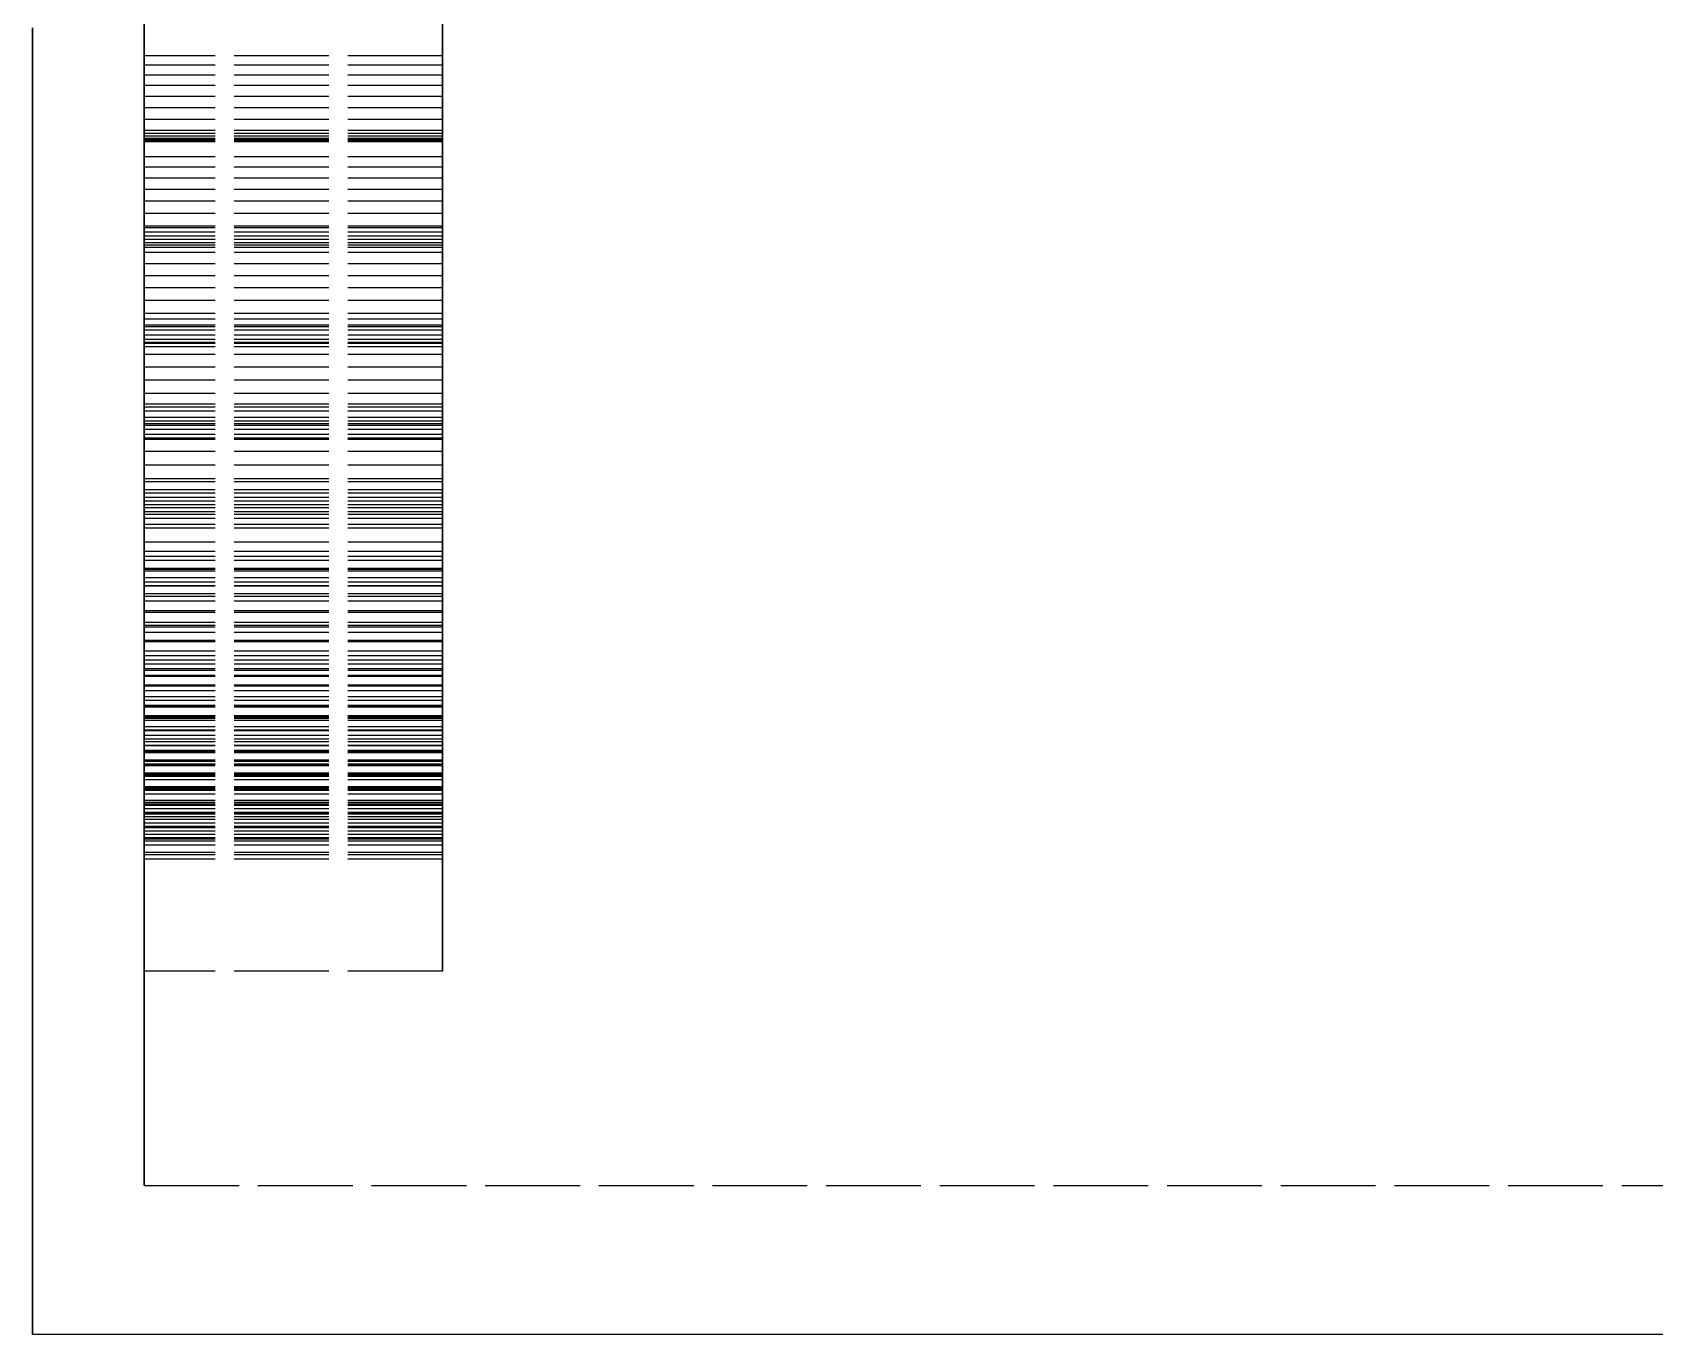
# Model space of a CAD drawing. Header units: millimetres. Extents: x -25 to 127, y -20 to 120.
# Drawn here: x 54.62 to 76.38, y -0.25 to 17.21 of the extents above; entities that cross this region are included whole.
import ezdxf

# ---------------------------------------------------------------- set-up
doc = ezdxf.new("R2010")
doc.units = ezdxf.units.MM
doc.linetypes.add('DASHED', pattern=[1.524, 1.27, -0.254])
doc.layers.add('HIDDEN', color=8, linetype='DASHED')
doc.layers.add('VISIBLE', color=7, linetype='CONTINUOUS')

msp = doc.modelspace()

# ---------------------------------------------------------------- linework, layer by layer
at = {"layer": 'HIDDEN'}
for points in [[(56.125, 17.81349), (56.125, 17.11508), (56.125, 16.41667), (56.125, 15.71825), (56.125, 15.01984), (56.125, 14.32143), (56.125, 13.62302), (56.125, 12.9246), (56.125, 12.22619), (56.125, 11.52778), (56.125, 10.82937), (56.125, 10.13095), (56.125, 9.43254), (56.125, 8.73413), (56.125, 8.03571), (56.125, 7.3373), (56.125, 6.63889), (56.125, 5.94048), (56.125, 5.24206), (56.125, 4.54365), (56.125, 3.84524), (56.125, 3.14683), (56.125, 2.44841), (56.125, 1.75)], [(56.125, 1.75), (56.125, 2.09921), (56.125, 2.44841), (56.125, 2.79762), (56.125, 3.14683), (56.125, 3.49603), (56.125, 3.84524), (56.125, 4.19444), (56.125, 4.54365), (56.125, 4.89286), (56.125, 5.24206), (56.125, 5.59127), (56.125, 5.94048), (56.125, 6.28968), (56.125, 6.63889), (56.125, 6.9881), (56.125, 7.3373), (56.125, 7.68651), (56.125, 8.03571), (56.125, 8.38492), (56.125, 8.73413), (56.125, 9.08333), (56.125, 9.43254), (56.125, 9.78175), (56.125, 10.13095), (56.125, 10.48016), (56.125, 10.82937), (56.125, 11.17857), (56.125, 11.52778), (56.125, 11.87698), (56.125, 12.22619), (56.125, 12.5754), (56.125, 12.9246), (56.125, 13.27381), (56.125, 13.62302), (56.125, 13.97222), (56.125, 14.32143), (56.125, 14.67063), (56.125, 15.01984), (56.125, 15.36905), (56.125, 15.71825), (56.125, 16.06746), (56.125, 16.41667), (56.125, 16.76587), (56.125, 17.11508), (56.125, 17.46429)], [(54.625, 17.27381), (54.625, 16.5119), (54.625, 15.75), (54.625, 14.9881), (54.625, 14.22619), (54.625, 13.46429), (54.625, 12.70238), (54.625, 11.94048), (54.625, 11.17857), (54.625, 10.41667), (54.625, 9.65476), (54.625, 8.89286), (54.625, 8.13095), (54.625, 7.36905), (54.625, 6.60714), (54.625, 5.84524), (54.625, 5.08333), (54.625, 4.32143), (54.625, 3.55952), (54.625, 2.79762), (54.625, 2.03571), (54.625, 1.27381), (54.625, 0.5119), (54.625, -0.25)], [(56.125, 17.375), (56.125, 16.76786), (56.125, 16.16071), (56.125, 15.55357), (56.125, 14.94643), (56.125, 14.33929), (56.125, 13.73214), (56.125, 13.125), (56.125, 12.51786), (56.125, 11.91071), (56.125, 11.30357), (56.125, 10.69643), (56.125, 10.08929), (56.125, 9.48214), (56.125, 8.875), (56.125, 8.26786), (56.125, 7.66071), (56.125, 7.05357), (56.125, 6.44643), (56.125, 5.83929), (56.125, 5.23214), (56.125, 4.625)], [(56.125, 4.625), (56.125, 4.92857), (56.125, 5.23214), (56.125, 5.53571), (56.125, 5.83929), (56.125, 6.14286), (56.125, 6.44643), (56.125, 6.75), (56.125, 7.05357), (56.125, 7.35714), (56.125, 7.66071), (56.125, 7.96429), (56.125, 8.26786), (56.125, 8.57143), (56.125, 8.875), (56.125, 9.17857), (56.125, 9.48214), (56.125, 9.78571), (56.125, 10.08929), (56.125, 10.39286), (56.125, 10.69643), (56.125, 11), (56.125, 11.30357), (56.125, 11.60714), (56.125, 11.91071), (56.125, 12.21429), (56.125, 12.51786), (56.125, 12.82143), (56.125, 13.125), (56.125, 13.42857), (56.125, 13.73214), (56.125, 14.03571), (56.125, 14.33929), (56.125, 14.64286), (56.125, 14.94643), (56.125, 15.25), (56.125, 15.55357), (56.125, 15.85714), (56.125, 16.16071), (56.125, 16.46429), (56.125, 16.76786), (56.125, 17.07143), (56.125, 17.375)], [(56.125, 17.27092), (56.125, 16.90069)], [(56.125, 16.90069), (56.125, 17.27092)], [(60.125, 17.375), (60.125, 16.76786), (60.125, 16.16071), (60.125, 15.55357), (60.125, 14.94643), (60.125, 14.33929), (60.125, 13.73214), (60.125, 13.125), (60.125, 12.51786), (60.125, 11.91071), (60.125, 11.30357), (60.125, 10.69643), (60.125, 10.08929), (60.125, 9.48214), (60.125, 8.875), (60.125, 8.26786), (60.125, 7.66071), (60.125, 7.05357), (60.125, 6.44643), (60.125, 5.83929), (60.125, 5.23214), (60.125, 4.625)], [(60.125, 4.625), (60.125, 4.92857), (60.125, 5.23214), (60.125, 5.53571), (60.125, 5.83929), (60.125, 6.14286), (60.125, 6.44643), (60.125, 6.75), (60.125, 7.05357), (60.125, 7.35714), (60.125, 7.66071), (60.125, 7.96429), (60.125, 8.26786), (60.125, 8.57143), (60.125, 8.875), (60.125, 9.17857), (60.125, 9.48214), (60.125, 9.78571), (60.125, 10.08929), (60.125, 10.39286), (60.125, 10.69643), (60.125, 11), (60.125, 11.30357), (60.125, 11.60714), (60.125, 11.91071), (60.125, 12.21429), (60.125, 12.51786), (60.125, 12.82143), (60.125, 13.125), (60.125, 13.42857), (60.125, 13.73214), (60.125, 14.03571), (60.125, 14.33929), (60.125, 14.64286), (60.125, 14.94643), (60.125, 15.25), (60.125, 15.55357), (60.125, 15.85714), (60.125, 16.16071), (60.125, 16.46429), (60.125, 16.76786), (60.125, 17.07143), (60.125, 17.375)], [(60.125, 17.27092), (60.125, 16.90069)], [(60.125, 16.90069), (60.125, 17.27092)], [(56.125, 16.90069), (56.125, 16.77473)], [(56.125, 16.77473), (56.125, 16.90069)], [(60.125, 16.90069), (56.125, 16.90069)], [(60.125, 16.90069), (56.125, 16.90069)], [(56.125, 16.77473), (56.125, 16.64133)], [(56.125, 16.64133), (56.125, 16.77473)], [(60.125, 16.77473), (56.125, 16.77473)], [(60.125, 16.77473), (56.125, 16.77473)], [(60.125, 16.90069), (60.125, 16.77473)], [(60.125, 16.77473), (60.125, 16.90069)], [(60.125, 16.77473), (60.125, 16.64133)], [(60.125, 16.64133), (60.125, 16.77473)], [(56.125, 16.64133), (56.125, 16.50117)], [(56.125, 16.50117), (56.125, 16.64133)], [(60.125, 16.64133), (56.125, 16.64133)], [(60.125, 16.64133), (56.125, 16.64133)], [(60.125, 16.64133), (60.125, 16.50117)], [(60.125, 16.50117), (60.125, 16.64133)], [(56.125, 16.50117), (56.125, 16.35476)], [(56.125, 16.35476), (56.125, 16.50117)], [(60.125, 16.50117), (56.125, 16.50117)], [(60.125, 16.50117), (56.125, 16.50117)], [(56.125, 16.35476), (56.125, 16.20247)], [(56.125, 16.20247), (56.125, 16.35476)], [(60.125, 16.35476), (56.125, 16.35476)], [(60.125, 16.35476), (56.125, 16.35476)], [(60.125, 16.50117), (60.125, 16.35476)], [(60.125, 16.35476), (60.125, 16.50117)], [(60.125, 16.35476), (60.125, 16.20247)], [(60.125, 16.20247), (60.125, 16.35476)], [(56.125, 16.20247), (56.125, 16.0446)], [(56.125, 16.0446), (56.125, 16.20247)], [(60.125, 16.20247), (56.125, 16.20247)], [(60.125, 16.20247), (56.125, 16.20247)], [(60.125, 16.20247), (60.125, 16.0446)], [(60.125, 16.0446), (60.125, 16.20247)], [(56.125, 16.0446), (56.125, 15.74384)], [(56.125, 15.74384), (56.125, 16.0446)], [(60.125, 16.0446), (56.125, 16.0446)], [(60.125, 16.0446), (56.125, 16.0446)], [(56.125, 15.85579), (56.125, 15.89841)], [(56.125, 15.89841), (56.125, 15.54485)], [(56.125, 15.54485), (56.125, 15.89841)], [(56.125, 15.89841), (56.125, 15.85579)], [(60.125, 15.89841), (56.125, 15.89841)], [(60.125, 15.89841), (56.125, 15.89841)], [(60.125, 16.0446), (60.125, 15.74384)], [(60.125, 15.74384), (60.125, 16.0446)], [(60.125, 15.85579), (60.125, 15.89841)], [(60.125, 15.89841), (60.125, 15.54485)], [(60.125, 15.54485), (60.125, 15.89841)], [(60.125, 15.89841), (60.125, 15.85579)], [(56.125, 15.82056), (56.125, 15.85579)], [(56.125, 15.85579), (56.125, 15.82056)], [(60.125, 15.85579), (56.125, 15.85579)], [(60.125, 15.85579), (56.125, 15.85579)], [(56.125, 15.7921), (56.125, 15.82056)], [(56.125, 15.82056), (56.125, 15.7921)], [(60.125, 15.82056), (56.125, 15.82056)], [(60.125, 15.82056), (56.125, 15.82056)], [(56.125, 15.77002), (56.125, 15.7921)], [(56.125, 15.7921), (56.125, 15.77002)], [(60.125, 15.7921), (56.125, 15.7921)], [(60.125, 15.7921), (56.125, 15.7921)], [(56.125, 15.75401), (56.125, 15.77002)], [(56.125, 15.77002), (56.125, 15.75401)], [(60.125, 15.77002), (56.125, 15.77002)], [(60.125, 15.77002), (56.125, 15.77002)], [(56.125, 15.74384), (56.125, 15.75401)], [(56.125, 15.75401), (56.125, 15.74384)], [(60.125, 15.75401), (56.125, 15.75401)], [(60.125, 15.75401), (56.125, 15.75401)], [(60.125, 15.74384), (56.125, 15.74384)], [(60.125, 15.74384), (56.125, 15.74384)], [(60.125, 15.82056), (60.125, 15.85579)], [(60.125, 15.85579), (60.125, 15.82056)], [(60.125, 15.7921), (60.125, 15.82056)], [(60.125, 15.82056), (60.125, 15.7921)], [(60.125, 15.77002), (60.125, 15.7921)], [(60.125, 15.7921), (60.125, 15.77002)], [(60.125, 15.75401), (60.125, 15.77002)], [(60.125, 15.77002), (60.125, 15.75401)], [(60.125, 15.74384), (60.125, 15.75401)], [(60.125, 15.75401), (60.125, 15.74384)], [(56.125, 15.54485), (56.125, 15.40572)], [(56.125, 15.40572), (56.125, 15.54485)], [(60.125, 15.54485), (56.125, 15.54485)], [(60.125, 15.54485), (56.125, 15.54485)], [(60.125, 15.54485), (60.125, 15.40572)], [(60.125, 15.40572), (60.125, 15.54485)], [(56.125, 15.40572), (56.125, 15.25951)], [(56.125, 15.25951), (56.125, 15.40572)], [(60.125, 15.40572), (56.125, 15.40572)], [(60.125, 15.40572), (56.125, 15.40572)], [(56.125, 15.25951), (56.125, 15.1069)], [(56.125, 15.1069), (56.125, 15.25951)], [(60.125, 15.25951), (56.125, 15.25951)], [(60.125, 15.25951), (56.125, 15.25951)], [(60.125, 15.40572), (60.125, 15.25951)], [(60.125, 15.25951), (60.125, 15.40572)], [(60.125, 15.25951), (60.125, 15.1069)], [(60.125, 15.1069), (60.125, 15.25951)], [(56.125, 15.1069), (56.125, 14.94836)], [(56.125, 14.94836), (56.125, 15.1069)], [(60.125, 15.1069), (56.125, 15.1069)], [(60.125, 15.1069), (56.125, 15.1069)], [(60.125, 15.1069), (60.125, 14.94836)], [(60.125, 14.94836), (60.125, 15.1069)], [(56.125, 14.94836), (56.125, 14.78426)], [(56.125, 14.78426), (56.125, 14.94836)], [(60.125, 14.94836), (56.125, 14.94836)], [(60.125, 14.94836), (56.125, 14.94836)], [(60.125, 14.94836), (60.125, 14.78426)], [(60.125, 14.78426), (60.125, 14.94836)], [(56.125, 14.78426), (56.125, 14.61489)], [(56.125, 14.61489), (56.125, 14.78426)], [(60.125, 14.78426), (56.125, 14.78426)], [(60.125, 14.78426), (56.125, 14.78426)], [(56.125, 14.61489), (56.125, 14.32922)], [(56.125, 14.32922), (56.125, 14.61489)], [(60.125, 14.61489), (56.125, 14.61489)], [(60.125, 14.61489), (56.125, 14.61489)], [(56.125, 14.53292), (56.125, 14.59289)], [(56.125, 14.59289), (56.125, 14.25901)], [(56.125, 14.25901), (56.125, 14.59289)], [(56.125, 14.59289), (56.125, 14.53292)], [(60.125, 14.59289), (56.125, 14.59289)], [(60.125, 14.59289), (56.125, 14.59289)], [(60.125, 14.78426), (60.125, 14.61489)], [(60.125, 14.61489), (60.125, 14.78426)], [(60.125, 14.61489), (60.125, 14.32922)], [(60.125, 14.32922), (60.125, 14.61489)], [(60.125, 14.53292), (60.125, 14.59289)], [(60.125, 14.59289), (60.125, 14.25901)], [(60.125, 14.25901), (60.125, 14.59289)], [(60.125, 14.59289), (60.125, 14.53292)], [(56.125, 14.47996), (56.125, 14.53292)], [(56.125, 14.53292), (56.125, 14.47996)], [(60.125, 14.53292), (56.125, 14.53292)], [(60.125, 14.53292), (56.125, 14.53292)], [(56.125, 14.43344), (56.125, 14.47996)], [(56.125, 14.47996), (56.125, 14.43344)], [(60.125, 14.47996), (56.125, 14.47996)], [(60.125, 14.47996), (56.125, 14.47996)], [(56.125, 14.39298), (56.125, 14.43344)], [(56.125, 14.43344), (56.125, 14.39298)], [(60.125, 14.43344), (56.125, 14.43344)], [(60.125, 14.43344), (56.125, 14.43344)], [(56.125, 14.35831), (56.125, 14.39298)], [(56.125, 14.39298), (56.125, 14.35831)], [(60.125, 14.39298), (56.125, 14.39298)], [(60.125, 14.39298), (56.125, 14.39298)], [(56.125, 14.32922), (56.125, 14.35831)], [(56.125, 14.35831), (56.125, 14.32922)], [(60.125, 14.35831), (56.125, 14.35831)], [(60.125, 14.35831), (56.125, 14.35831)], [(60.125, 14.47996), (60.125, 14.53292)], [(60.125, 14.53292), (60.125, 14.47996)], [(60.125, 14.43344), (60.125, 14.47996)], [(60.125, 14.47996), (60.125, 14.43344)], [(60.125, 14.39298), (60.125, 14.43344)], [(60.125, 14.43344), (60.125, 14.39298)], [(60.125, 14.35831), (60.125, 14.39298)], [(60.125, 14.39298), (60.125, 14.35831)], [(60.125, 14.32922), (60.125, 14.35831)], [(60.125, 14.35831), (60.125, 14.32922)], [(60.125, 14.32922), (56.125, 14.32922)], [(60.125, 14.32922), (56.125, 14.32922)], [(56.125, 14.25901), (56.125, 14.1079)], [(56.125, 14.1079), (56.125, 14.25901)], [(60.125, 14.25901), (56.125, 14.25901)], [(60.125, 14.25901), (56.125, 14.25901)], [(60.125, 14.25901), (60.125, 14.1079)], [(60.125, 14.1079), (60.125, 14.25901)], [(56.125, 14.1079), (56.125, 13.95014)], [(56.125, 13.95014), (56.125, 14.1079)], [(60.125, 14.1079), (56.125, 14.1079)], [(60.125, 14.1079), (56.125, 14.1079)], [(56.125, 13.95014), (56.125, 13.78638)], [(56.125, 13.78638), (56.125, 13.95014)], [(60.125, 13.95014), (56.125, 13.95014)], [(60.125, 13.95014), (56.125, 13.95014)], [(60.125, 14.1079), (60.125, 13.95014)], [(60.125, 13.95014), (60.125, 14.1079)], [(60.125, 13.95014), (60.125, 13.78638)], [(60.125, 13.78638), (60.125, 13.95014)], [(56.125, 13.78638), (56.125, 13.61706)], [(56.125, 13.61706), (56.125, 13.78638)], [(60.125, 13.78638), (56.125, 13.78638)], [(60.125, 13.78638), (56.125, 13.78638)], [(60.125, 13.78638), (60.125, 13.61706)], [(60.125, 13.61706), (60.125, 13.78638)], [(56.125, 13.61706), (56.125, 13.44254)], [(56.125, 13.44254), (56.125, 13.61706)], [(60.125, 13.61706), (56.125, 13.61706)], [(60.125, 13.61706), (56.125, 13.61706)], [(60.125, 13.61706), (60.125, 13.44254)], [(60.125, 13.44254), (60.125, 13.61706)], [(56.125, 13.44254), (56.125, 13.26311)], [(56.125, 13.26311), (56.125, 13.44254)], [(60.125, 13.44254), (56.125, 13.44254)], [(60.125, 13.44254), (56.125, 13.44254)], [(56.125, 13.28869), (56.125, 13.3655)], [(56.125, 13.3655), (56.125, 13.05414)], [(56.125, 13.05414), (56.125, 13.3655)], [(56.125, 13.3655), (56.125, 13.28869)], [(60.125, 13.3655), (56.125, 13.3655)], [(60.125, 13.3655), (56.125, 13.3655)], [(56.125, 13.21845), (56.125, 13.28869)], [(56.125, 13.28869), (56.125, 13.21845)], [(60.125, 13.28869), (56.125, 13.28869)], [(60.125, 13.28869), (56.125, 13.28869)], [(60.125, 13.44254), (60.125, 13.26311)], [(60.125, 13.26311), (60.125, 13.44254)], [(60.125, 13.28869), (60.125, 13.3655)], [(60.125, 13.3655), (60.125, 13.05414)], [(60.125, 13.05414), (60.125, 13.3655)], [(60.125, 13.3655), (60.125, 13.28869)], [(60.125, 13.21845), (60.125, 13.28869)], [(60.125, 13.28869), (60.125, 13.21845)], [(56.125, 13.26311), (56.125, 12.99499)], [(56.125, 12.99499), (56.125, 13.26311)], [(60.125, 13.26311), (56.125, 13.26311)], [(60.125, 13.26311), (56.125, 13.26311)], [(56.125, 13.15426), (56.125, 13.21845)], [(56.125, 13.21845), (56.125, 13.15426)], [(60.125, 13.21845), (56.125, 13.21845)], [(60.125, 13.21845), (56.125, 13.21845)], [(56.125, 13.09577), (56.125, 13.15426)], [(56.125, 13.15426), (56.125, 13.09577)], [(60.125, 13.15426), (56.125, 13.15426)], [(60.125, 13.15426), (56.125, 13.15426)], [(56.125, 13.04275), (56.125, 13.09577)], [(56.125, 13.09577), (56.125, 13.04275)], [(60.125, 13.09577), (56.125, 13.09577)], [(60.125, 13.09577), (56.125, 13.09577)], [(56.125, 13.05414), (56.125, 12.89234)], [(56.125, 12.89234), (56.125, 13.05414)], [(60.125, 13.05414), (56.125, 13.05414)], [(60.125, 13.05414), (56.125, 13.05414)], [(60.125, 13.26311), (60.125, 12.99499)], [(60.125, 12.99499), (60.125, 13.26311)], [(60.125, 13.15426), (60.125, 13.21845)], [(60.125, 13.21845), (60.125, 13.15426)], [(60.125, 13.09577), (60.125, 13.15426)], [(60.125, 13.15426), (60.125, 13.09577)], [(60.125, 13.04275), (60.125, 13.09577)], [(60.125, 13.09577), (60.125, 13.04275)], [(60.125, 13.05414), (60.125, 12.89234)], [(60.125, 12.89234), (60.125, 13.05414)], [(56.125, 12.99499), (56.125, 13.04275)], [(56.125, 13.04275), (56.125, 12.99499)], [(60.125, 13.04275), (56.125, 13.04275)], [(60.125, 13.04275), (56.125, 13.04275)], [(60.125, 12.99499), (56.125, 12.99499)], [(60.125, 12.99499), (56.125, 12.99499)], [(56.125, 12.89234), (56.125, 12.72438)], [(56.125, 12.72438), (56.125, 12.89234)], [(60.125, 12.89234), (56.125, 12.89234)], [(60.125, 12.89234), (56.125, 12.89234)], [(60.125, 12.99499), (60.125, 13.04275)], [(60.125, 13.04275), (60.125, 12.99499)], [(60.125, 12.89234), (60.125, 12.72438)], [(60.125, 12.72438), (60.125, 12.89234)], [(56.125, 12.72438), (56.125, 12.55085)], [(56.125, 12.55085), (56.125, 12.72438)], [(60.125, 12.72438), (56.125, 12.72438)], [(60.125, 12.72438), (56.125, 12.72438)], [(60.125, 12.72438), (60.125, 12.55085)], [(60.125, 12.55085), (60.125, 12.72438)], [(56.125, 12.55085), (56.125, 12.3722)], [(56.125, 12.3722), (56.125, 12.55085)], [(60.125, 12.55085), (56.125, 12.55085)], [(60.125, 12.55085), (56.125, 12.55085)], [(60.125, 12.55085), (60.125, 12.3722)], [(60.125, 12.3722), (60.125, 12.55085)], [(56.125, 12.3722), (56.125, 12.18876)], [(56.125, 12.18876), (56.125, 12.3722)], [(60.125, 12.3722), (56.125, 12.3722)], [(60.125, 12.3722), (56.125, 12.3722)], [(56.125, 12.13371), (56.125, 12.2267)], [(56.125, 12.2267), (56.125, 11.94053)], [(56.125, 11.94053), (56.125, 12.2267)], [(56.125, 12.2267), (56.125, 12.13371)], [(60.125, 12.2267), (56.125, 12.2267)], [(60.125, 12.2267), (56.125, 12.2267)], [(56.125, 12.18876), (56.125, 12.0008)], [(56.125, 12.0008), (56.125, 12.18876)], [(60.125, 12.18876), (56.125, 12.18876)], [(60.125, 12.18876), (56.125, 12.18876)], [(60.125, 12.3722), (60.125, 12.18876)], [(60.125, 12.18876), (60.125, 12.3722)], [(60.125, 12.13371), (60.125, 12.2267)], [(60.125, 12.2267), (60.125, 11.94053)], [(60.125, 11.94053), (60.125, 12.2267)], [(60.125, 12.2267), (60.125, 12.13371)], [(60.125, 12.18876), (60.125, 12.0008)], [(60.125, 12.0008), (60.125, 12.18876)], [(56.125, 12.04679), (56.125, 12.13371)], [(56.125, 12.13371), (56.125, 12.04679)], [(60.125, 12.13371), (56.125, 12.13371)], [(60.125, 12.13371), (56.125, 12.13371)], [(56.125, 11.96548), (56.125, 12.04679)], [(56.125, 12.04679), (56.125, 11.96548)], [(60.125, 12.04679), (56.125, 12.04679)], [(60.125, 12.04679), (56.125, 12.04679)], [(56.125, 12.0008), (56.125, 11.75251)], [(56.125, 11.75251), (56.125, 12.0008)], [(60.125, 12.0008), (56.125, 12.0008)], [(60.125, 12.0008), (56.125, 12.0008)], [(56.125, 11.88946), (56.125, 11.96548)], [(56.125, 11.96548), (56.125, 11.88946)], [(60.125, 11.96548), (56.125, 11.96548)], [(60.125, 11.96548), (56.125, 11.96548)], [(60.125, 12.04679), (60.125, 12.13371)], [(60.125, 12.13371), (60.125, 12.04679)], [(60.125, 11.96548), (60.125, 12.04679)], [(60.125, 12.04679), (60.125, 11.96548)], [(60.125, 12.0008), (60.125, 11.75251)], [(60.125, 11.75251), (60.125, 12.0008)], [(60.125, 11.88946), (60.125, 11.96548)], [(60.125, 11.96548), (60.125, 11.88946)], [(56.125, 11.94053), (56.125, 11.76942)], [(56.125, 11.76942), (56.125, 11.94053)], [(60.125, 11.94053), (56.125, 11.94053)], [(60.125, 11.94053), (56.125, 11.94053)], [(56.125, 11.81853), (56.125, 11.88946)], [(56.125, 11.88946), (56.125, 11.81853)], [(60.125, 11.88946), (56.125, 11.88946)], [(60.125, 11.88946), (56.125, 11.88946)], [(56.125, 11.75251), (56.125, 11.81853)], [(56.125, 11.81853), (56.125, 11.75251)], [(60.125, 11.81853), (56.125, 11.81853)], [(60.125, 11.81853), (56.125, 11.81853)], [(56.125, 11.76942), (56.125, 11.59268)], [(56.125, 11.59268), (56.125, 11.76942)], [(60.125, 11.76942), (56.125, 11.76942)], [(60.125, 11.76942), (56.125, 11.76942)], [(60.125, 11.75251), (56.125, 11.75251)], [(60.125, 11.75251), (56.125, 11.75251)], [(60.125, 11.94053), (60.125, 11.76942)], [(60.125, 11.76942), (60.125, 11.94053)], [(60.125, 11.81853), (60.125, 11.88946)], [(60.125, 11.88946), (60.125, 11.81853)], [(60.125, 11.75251), (60.125, 11.81853)], [(60.125, 11.81853), (60.125, 11.75251)], [(60.125, 11.76942), (60.125, 11.59268)], [(60.125, 11.59268), (60.125, 11.76942)], [(56.125, 11.59268), (56.125, 11.41088)], [(56.125, 11.41088), (56.125, 11.59268)], [(60.125, 11.59268), (56.125, 11.59268)], [(60.125, 11.59268), (56.125, 11.59268)], [(60.125, 11.59268), (60.125, 11.41088)], [(60.125, 11.41088), (60.125, 11.59268)], [(56.125, 11.41088), (56.125, 11.22442)], [(56.125, 11.22442), (56.125, 11.41088)], [(60.125, 11.41088), (56.125, 11.41088)], [(60.125, 11.41088), (56.125, 11.41088)], [(60.125, 11.41088), (60.125, 11.22442)], [(60.125, 11.22442), (60.125, 11.41088)], [(56.125, 11.22442), (56.125, 11.03362)], [(56.125, 11.03362), (56.125, 11.22442)], [(60.125, 11.22442), (56.125, 11.22442)], [(60.125, 11.22442), (56.125, 11.22442)], [(56.125, 11.07783), (56.125, 11.18622)], [(56.125, 11.18622), (56.125, 10.92767)], [(56.125, 10.92767), (56.125, 11.18622)], [(56.125, 11.18622), (56.125, 11.07783)], [(60.125, 11.18622), (56.125, 11.18622)], [(60.125, 11.18622), (56.125, 11.18622)], [(60.125, 11.22442), (60.125, 11.03362)], [(60.125, 11.03362), (60.125, 11.22442)], [(60.125, 11.07783), (60.125, 11.18622)], [(60.125, 11.18622), (60.125, 10.92767)], [(60.125, 10.92767), (60.125, 11.18622)], [(60.125, 11.18622), (60.125, 11.07783)], [(56.125, 10.97497), (56.125, 11.07783)], [(56.125, 11.07783), (56.125, 10.97497)], [(60.125, 11.07783), (56.125, 11.07783)], [(60.125, 11.07783), (56.125, 11.07783)], [(56.125, 11.03362), (56.125, 10.83874)], [(56.125, 10.83874), (56.125, 11.03362)], [(60.125, 11.03362), (56.125, 11.03362)], [(60.125, 11.03362), (56.125, 11.03362)], [(56.125, 10.87724), (56.125, 10.97497)], [(56.125, 10.97497), (56.125, 10.87724)], [(60.125, 10.97497), (56.125, 10.97497)], [(60.125, 10.97497), (56.125, 10.97497)], [(56.125, 10.92767), (56.125, 10.74871)], [(56.125, 10.74871), (56.125, 10.92767)], [(60.125, 10.92767), (56.125, 10.92767)], [(60.125, 10.92767), (56.125, 10.92767)], [(56.125, 10.78435), (56.125, 10.87724)], [(56.125, 10.87724), (56.125, 10.78435)], [(60.125, 10.87724), (56.125, 10.87724)], [(60.125, 10.87724), (56.125, 10.87724)], [(60.125, 10.97497), (60.125, 11.07783)], [(60.125, 11.07783), (60.125, 10.97497)], [(60.125, 11.03362), (60.125, 10.83874)], [(60.125, 10.83874), (60.125, 11.03362)], [(60.125, 10.87724), (60.125, 10.97497)], [(60.125, 10.97497), (60.125, 10.87724)], [(60.125, 10.92767), (60.125, 10.74871)], [(60.125, 10.74871), (60.125, 10.92767)], [(60.125, 10.78435), (60.125, 10.87724)], [(60.125, 10.87724), (60.125, 10.78435)], [(56.125, 10.83874), (56.125, 10.61238)], [(56.125, 10.61238), (56.125, 10.83874)], [(60.125, 10.83874), (56.125, 10.83874)], [(60.125, 10.83874), (56.125, 10.83874)], [(56.125, 10.69611), (56.125, 10.78435)], [(56.125, 10.78435), (56.125, 10.69611)], [(60.125, 10.78435), (56.125, 10.78435)], [(60.125, 10.78435), (56.125, 10.78435)], [(56.125, 10.74871), (56.125, 10.56471)], [(56.125, 10.56471), (56.125, 10.74871)], [(60.125, 10.74871), (56.125, 10.74871)], [(60.125, 10.74871), (56.125, 10.74871)], [(56.125, 10.61238), (56.125, 10.69611)], [(56.125, 10.69611), (56.125, 10.61238)], [(60.125, 10.69611), (56.125, 10.69611)], [(60.125, 10.69611), (56.125, 10.69611)], [(60.125, 10.83874), (60.125, 10.61238)], [(60.125, 10.61238), (60.125, 10.83874)], [(60.125, 10.69611), (60.125, 10.78435)], [(60.125, 10.78435), (60.125, 10.69611)], [(60.125, 10.74871), (60.125, 10.56471)], [(60.125, 10.56471), (60.125, 10.74871)], [(60.125, 10.61238), (60.125, 10.69611)], [(60.125, 10.69611), (60.125, 10.61238)], [(60.125, 10.61238), (56.125, 10.61238)], [(60.125, 10.61238), (56.125, 10.61238)], [(56.125, 10.56471), (56.125, 10.37618)], [(56.125, 10.37618), (56.125, 10.56471)], [(60.125, 10.56471), (56.125, 10.56471)], [(60.125, 10.56471), (56.125, 10.56471)], [(60.125, 10.56471), (60.125, 10.37618)], [(60.125, 10.37618), (60.125, 10.56471)], [(56.125, 10.37618), (56.125, 10.1835)], [(56.125, 10.1835), (56.125, 10.37618)], [(60.125, 10.37618), (56.125, 10.37618)], [(60.125, 10.37618), (56.125, 10.37618)], [(56.125, 10.13007), (56.125, 10.25292)], [(56.125, 10.25292), (56.125, 10.02421)], [(56.125, 10.02421), (56.125, 10.25292)], [(56.125, 10.25292), (56.125, 10.13007)], [(60.125, 10.25292), (56.125, 10.25292)], [(60.125, 10.25292), (56.125, 10.25292)], [(60.125, 10.37618), (60.125, 10.1835)], [(60.125, 10.1835), (60.125, 10.37618)], [(60.125, 10.13007), (60.125, 10.25292)], [(60.125, 10.25292), (60.125, 10.02421)], [(60.125, 10.02421), (60.125, 10.25292)], [(60.125, 10.25292), (60.125, 10.13007)], [(56.125, 10.1835), (56.125, 9.98697)], [(56.125, 9.98697), (56.125, 10.1835)], [(60.125, 10.1835), (56.125, 10.1835)], [(60.125, 10.1835), (56.125, 10.1835)], [(56.125, 10.01215), (56.125, 10.13007)], [(56.125, 10.13007), (56.125, 10.01215)], [(60.125, 10.13007), (56.125, 10.13007)], [(60.125, 10.13007), (56.125, 10.13007)], [(56.125, 10.02421), (56.125, 9.83892)], [(56.125, 9.83892), (56.125, 10.02421)], [(60.125, 10.02421), (56.125, 10.02421)], [(60.125, 10.02421), (56.125, 10.02421)], [(56.125, 9.89882), (56.125, 10.01215)], [(56.125, 10.01215), (56.125, 9.89882)], [(60.125, 10.01215), (56.125, 10.01215)], [(60.125, 10.01215), (56.125, 10.01215)], [(60.125, 10.1835), (60.125, 9.98697)], [(60.125, 9.98697), (60.125, 10.1835)], [(60.125, 10.01215), (60.125, 10.13007)], [(60.125, 10.13007), (60.125, 10.01215)], [(60.125, 10.02421), (60.125, 9.83892)], [(60.125, 9.83892), (60.125, 10.02421)], [(60.125, 9.89882), (60.125, 10.01215)], [(60.125, 10.01215), (60.125, 9.89882)], [(56.125, 9.98697), (56.125, 9.78682)], [(56.125, 9.78682), (56.125, 9.98697)], [(60.125, 9.98697), (56.125, 9.98697)], [(60.125, 9.98697), (56.125, 9.98697)], [(56.125, 9.78984), (56.125, 9.89882)], [(56.125, 9.89882), (56.125, 9.78984)], [(60.125, 9.89882), (56.125, 9.89882)], [(60.125, 9.89882), (56.125, 9.89882)], [(56.125, 9.83892), (56.125, 9.64922)], [(56.125, 9.64922), (56.125, 9.83892)], [(60.125, 9.83892), (56.125, 9.83892)], [(60.125, 9.83892), (56.125, 9.83892)], [(56.125, 9.68505), (56.125, 9.78984)], [(56.125, 9.78984), (56.125, 9.68505)], [(60.125, 9.78984), (56.125, 9.78984)], [(60.125, 9.78984), (56.125, 9.78984)], [(60.125, 9.98697), (60.125, 9.78682)], [(60.125, 9.78682), (60.125, 9.98697)], [(60.125, 9.78984), (60.125, 9.89882)], [(60.125, 9.89882), (60.125, 9.78984)], [(60.125, 9.83892), (60.125, 9.64922)], [(60.125, 9.64922), (60.125, 9.83892)], [(60.125, 9.68505), (60.125, 9.78984)], [(60.125, 9.78984), (60.125, 9.68505)], [(56.125, 9.78682), (56.125, 9.58435)], [(56.125, 9.58435), (56.125, 9.78682)], [(60.125, 9.78682), (56.125, 9.78682)], [(60.125, 9.78682), (56.125, 9.78682)], [(56.125, 9.58435), (56.125, 9.68505)], [(56.125, 9.68505), (56.125, 9.58435)], [(60.125, 9.68505), (56.125, 9.68505)], [(60.125, 9.68505), (56.125, 9.68505)], [(56.125, 9.64922), (56.125, 9.45557)], [(56.125, 9.45557), (56.125, 9.64922)], [(60.125, 9.64922), (56.125, 9.64922)], [(60.125, 9.64922), (56.125, 9.64922)], [(60.125, 9.58435), (56.125, 9.58435)], [(60.125, 9.58435), (56.125, 9.58435)], [(60.125, 9.78682), (60.125, 9.58435)], [(60.125, 9.58435), (60.125, 9.78682)], [(60.125, 9.58435), (60.125, 9.68505)], [(60.125, 9.68505), (60.125, 9.58435)], [(60.125, 9.64922), (60.125, 9.45557)], [(60.125, 9.45557), (60.125, 9.64922)], [(56.125, 9.45557), (56.125, 9.25832)], [(56.125, 9.25832), (56.125, 9.45557)], [(60.125, 9.45557), (56.125, 9.45557)], [(60.125, 9.45557), (56.125, 9.45557)], [(56.125, 9.29851), (56.125, 9.43478)], [(56.125, 9.43478), (56.125, 9.23785)], [(56.125, 9.23785), (56.125, 9.43478)], [(56.125, 9.43478), (56.125, 9.29851)], [(60.125, 9.43478), (56.125, 9.43478)], [(60.125, 9.43478), (56.125, 9.43478)], [(60.125, 9.45557), (60.125, 9.25832)], [(60.125, 9.25832), (60.125, 9.45557)], [(60.125, 9.29851), (60.125, 9.43478)], [(60.125, 9.43478), (60.125, 9.23785)], [(60.125, 9.23785), (60.125, 9.43478)], [(60.125, 9.43478), (60.125, 9.29851)], [(56.125, 9.16654), (56.125, 9.29851)], [(56.125, 9.29851), (56.125, 9.16654)], [(60.125, 9.29851), (56.125, 9.29851)], [(60.125, 9.29851), (56.125, 9.29851)], [(56.125, 9.25832), (56.125, 9.05774)], [(56.125, 9.05774), (56.125, 9.25832)], [(60.125, 9.25832), (56.125, 9.25832)], [(60.125, 9.25832), (56.125, 9.25832)], [(56.125, 9.23785), (56.125, 9.04782)], [(56.125, 9.04782), (56.125, 9.23785)], [(60.125, 9.23785), (56.125, 9.23785)], [(60.125, 9.23785), (56.125, 9.23785)], [(56.125, 9.03858), (56.125, 9.16654)], [(56.125, 9.16654), (56.125, 9.03858)], [(60.125, 9.16654), (56.125, 9.16654)], [(60.125, 9.16654), (56.125, 9.16654)], [(60.125, 9.16654), (60.125, 9.29851)], [(60.125, 9.29851), (60.125, 9.16654)], [(60.125, 9.25832), (60.125, 9.05774)], [(60.125, 9.05774), (60.125, 9.25832)], [(60.125, 9.23785), (60.125, 9.04782)], [(60.125, 9.04782), (60.125, 9.23785)], [(60.125, 9.03858), (60.125, 9.16654)], [(60.125, 9.16654), (60.125, 9.03858)], [(56.125, 9.05774), (56.125, 8.85404)], [(56.125, 8.85404), (56.125, 9.05774)], [(60.125, 9.05774), (56.125, 9.05774)], [(60.125, 9.05774), (56.125, 9.05774)], [(56.125, 9.04782), (56.125, 8.85404)], [(56.125, 8.85404), (56.125, 9.04782)], [(60.125, 9.04782), (56.125, 9.04782)], [(60.125, 9.04782), (56.125, 9.04782)], [(56.125, 8.91445), (56.125, 9.03858)], [(56.125, 9.03858), (56.125, 8.91445)], [(60.125, 9.03858), (56.125, 9.03858)], [(60.125, 9.03858), (56.125, 9.03858)], [(60.125, 9.05774), (60.125, 8.85404)], [(60.125, 8.85404), (60.125, 9.05774)], [(60.125, 9.04782), (60.125, 8.85404)], [(60.125, 8.85404), (60.125, 9.04782)], [(60.125, 8.91445), (60.125, 9.03858)], [(60.125, 9.03858), (60.125, 8.91445)], [(56.125, 8.794), (56.125, 8.91445)], [(56.125, 8.91445), (56.125, 8.794)], [(60.125, 8.91445), (56.125, 8.91445)], [(60.125, 8.91445), (56.125, 8.91445)], [(56.125, 8.85404), (56.125, 8.67717)], [(56.125, 8.85404), (56.125, 8.65693)], [(56.125, 8.65693), (56.125, 8.85404)], [(56.125, 8.67717), (56.125, 8.85404)], [(60.125, 8.85404), (56.125, 8.85404)], [(60.125, 8.85404), (56.125, 8.85404)], [(60.125, 8.85404), (56.125, 8.85404)], [(60.125, 8.85404), (56.125, 8.85404)], [(56.125, 8.67717), (56.125, 8.794)], [(56.125, 8.794), (56.125, 8.67717)], [(60.125, 8.794), (56.125, 8.794)], [(60.125, 8.794), (56.125, 8.794)], [(56.125, 8.59024), (56.125, 8.73877)], [(56.125, 8.73877), (56.125, 8.5753)], [(56.125, 8.5753), (56.125, 8.73877)], [(56.125, 8.73877), (56.125, 8.59024)], [(60.125, 8.73877), (56.125, 8.73877)], [(60.125, 8.73877), (56.125, 8.73877)], [(60.125, 8.794), (60.125, 8.91445)], [(60.125, 8.91445), (60.125, 8.794)], [(60.125, 8.85404), (60.125, 8.67717)], [(60.125, 8.85404), (60.125, 8.65693)], [(60.125, 8.65693), (60.125, 8.85404)], [(60.125, 8.67717), (60.125, 8.85404)], [(60.125, 8.67717), (60.125, 8.794)], [(60.125, 8.794), (60.125, 8.67717)], [(60.125, 8.59024), (60.125, 8.73877)], [(60.125, 8.73877), (60.125, 8.5753)], [(60.125, 8.5753), (60.125, 8.73877)], [(60.125, 8.73877), (60.125, 8.59024)], [(60.125, 8.67717), (56.125, 8.67717)], [(60.125, 8.67717), (56.125, 8.67717)], [(56.125, 8.65693), (56.125, 8.45678)], [(56.125, 8.45678), (56.125, 8.65693)], [(60.125, 8.65693), (56.125, 8.65693)], [(60.125, 8.65693), (56.125, 8.65693)], [(56.125, 8.44535), (56.125, 8.59024)], [(56.125, 8.59024), (56.125, 8.44535)], [(60.125, 8.59024), (56.125, 8.59024)], [(60.125, 8.59024), (56.125, 8.59024)], [(56.125, 8.5753), (56.125, 8.38215)], [(56.125, 8.38215), (56.125, 8.5753)], [(60.125, 8.5753), (56.125, 8.5753)], [(60.125, 8.5753), (56.125, 8.5753)], [(60.125, 8.65693), (60.125, 8.45678)], [(60.125, 8.45678), (60.125, 8.65693)], [(60.125, 8.44535), (60.125, 8.59024)], [(60.125, 8.59024), (60.125, 8.44535)], [(60.125, 8.5753), (60.125, 8.38215)], [(60.125, 8.38215), (60.125, 8.5753)], [(56.125, 8.45678), (56.125, 8.25385)], [(56.125, 8.25385), (56.125, 8.45678)], [(60.125, 8.45678), (56.125, 8.45678)], [(60.125, 8.45678), (56.125, 8.45678)], [(56.125, 8.30385), (56.125, 8.44535)], [(56.125, 8.44535), (56.125, 8.30385)], [(60.125, 8.44535), (56.125, 8.44535)], [(60.125, 8.44535), (56.125, 8.44535)], [(56.125, 8.38215), (56.125, 8.18595)], [(56.125, 8.18595), (56.125, 8.38215)], [(60.125, 8.38215), (56.125, 8.38215)], [(60.125, 8.38215), (56.125, 8.38215)], [(56.125, 8.16562), (56.125, 8.30385)], [(56.125, 8.30385), (56.125, 8.16562)], [(60.125, 8.30385), (56.125, 8.30385)], [(60.125, 8.30385), (56.125, 8.30385)], [(60.125, 8.45678), (60.125, 8.25385)], [(60.125, 8.25385), (60.125, 8.45678)], [(60.125, 8.30385), (60.125, 8.44535)], [(60.125, 8.44535), (60.125, 8.30385)], [(60.125, 8.38215), (60.125, 8.18595)], [(60.125, 8.18595), (60.125, 8.38215)], [(60.125, 8.16562), (60.125, 8.30385)], [(60.125, 8.30385), (60.125, 8.16562)], [(56.125, 8.25385), (56.125, 8.04834)], [(56.125, 8.04834), (56.125, 8.25385)], [(60.125, 8.25385), (56.125, 8.25385)], [(60.125, 8.25385), (56.125, 8.25385)], [(56.125, 8.18595), (56.125, 7.98705)], [(56.125, 7.98705), (56.125, 8.18595)], [(60.125, 8.18595), (56.125, 8.18595)], [(60.125, 8.18595), (56.125, 8.18595)], [(56.125, 8.01131), (56.125, 8.17083)], [(56.125, 8.17083), (56.125, 8.04222)], [(56.125, 8.04222), (56.125, 8.17083)], [(56.125, 8.17083), (56.125, 8.01131)], [(60.125, 8.17083), (56.125, 8.17083)], [(60.125, 8.17083), (56.125, 8.17083)], [(56.125, 8.03055), (56.125, 8.16562)], [(56.125, 8.16562), (56.125, 8.03055)], [(60.125, 8.16562), (56.125, 8.16562)], [(60.125, 8.16562), (56.125, 8.16562)], [(56.125, 8.04834), (56.125, 7.89858)], [(56.125, 7.89858), (56.125, 8.04834)], [(60.125, 8.04834), (56.125, 8.04834)], [(60.125, 8.04834), (56.125, 8.04834)], [(60.125, 8.25385), (60.125, 8.04834)], [(60.125, 8.04834), (60.125, 8.25385)], [(60.125, 8.18595), (60.125, 7.98705)], [(60.125, 7.98705), (60.125, 8.18595)], [(60.125, 8.01131), (60.125, 8.17083)], [(60.125, 8.17083), (60.125, 8.04222)], [(60.125, 8.04222), (60.125, 8.17083)], [(60.125, 8.17083), (60.125, 8.01131)], [(60.125, 8.03055), (60.125, 8.16562)], [(60.125, 8.16562), (60.125, 8.03055)], [(60.125, 8.04834), (60.125, 7.89858)], [(60.125, 7.89858), (60.125, 8.04834)], [(56.125, 8.04222), (56.125, 7.84759)], [(56.125, 7.84759), (56.125, 8.04222)], [(60.125, 8.04222), (56.125, 8.04222)], [(60.125, 8.04222), (56.125, 8.04222)], [(56.125, 7.89858), (56.125, 8.03055)], [(56.125, 8.03055), (56.125, 7.89858)], [(60.125, 8.03055), (56.125, 8.03055)], [(60.125, 8.03055), (56.125, 8.03055)], [(56.125, 7.85473), (56.125, 8.01131)], [(56.125, 8.01131), (56.125, 7.85473)], [(60.125, 8.01131), (56.125, 8.01131)], [(60.125, 8.01131), (56.125, 8.01131)], [(56.125, 7.98705), (56.125, 7.78572)], [(56.125, 7.78572), (56.125, 7.98705)], [(60.125, 7.98705), (56.125, 7.98705)], [(60.125, 7.98705), (56.125, 7.98705)], [(60.125, 7.89858), (56.125, 7.89858)], [(60.125, 7.89858), (56.125, 7.89858)], [(56.125, 7.70091), (56.125, 7.85473)], [(56.125, 7.85473), (56.125, 7.70091)], [(60.125, 7.85473), (56.125, 7.85473)], [(60.125, 7.85473), (56.125, 7.85473)], [(56.125, 7.84759), (56.125, 7.65064)], [(56.125, 7.65064), (56.125, 7.84759)], [(60.125, 7.84759), (56.125, 7.84759)], [(60.125, 7.84759), (56.125, 7.84759)], [(60.125, 8.04222), (60.125, 7.84759)], [(60.125, 7.84759), (60.125, 8.04222)], [(60.125, 7.89858), (60.125, 8.03055)], [(60.125, 8.03055), (60.125, 7.89858)], [(60.125, 7.85473), (60.125, 8.01131)], [(60.125, 8.01131), (60.125, 7.85473)], [(60.125, 7.98705), (60.125, 7.78572)], [(60.125, 7.78572), (60.125, 7.98705)], [(60.125, 7.70091), (60.125, 7.85473)], [(60.125, 7.85473), (60.125, 7.70091)], [(60.125, 7.84759), (60.125, 7.65064)], [(60.125, 7.65064), (60.125, 7.84759)], [(56.125, 7.78572), (56.125, 7.58218)], [(56.125, 7.58218), (56.125, 7.78572)], [(60.125, 7.78572), (56.125, 7.78572)], [(60.125, 7.78572), (56.125, 7.78572)], [(56.125, 7.56666), (56.125, 7.73581)], [(56.125, 7.73581), (56.125, 7.64315)], [(56.125, 7.64315), (56.125, 7.73581)], [(56.125, 7.73581), (56.125, 7.56666)], [(60.125, 7.73581), (56.125, 7.73581)], [(60.125, 7.73581), (56.125, 7.73581)], [(56.125, 7.54975), (56.125, 7.70091)], [(56.125, 7.70091), (56.125, 7.54975)], [(60.125, 7.70091), (56.125, 7.70091)], [(60.125, 7.70091), (56.125, 7.70091)], [(56.125, 7.65064), (56.125, 7.45166)], [(56.125, 7.45166), (56.125, 7.65064)], [(60.125, 7.65064), (56.125, 7.65064)], [(60.125, 7.65064), (56.125, 7.65064)], [(56.125, 7.64315), (56.125, 7.44871)], [(56.125, 7.44871), (56.125, 7.64315)], [(60.125, 7.64315), (56.125, 7.64315)], [(60.125, 7.64315), (56.125, 7.64315)], [(60.125, 7.78572), (60.125, 7.58218)], [(60.125, 7.58218), (60.125, 7.78572)], [(60.125, 7.56666), (60.125, 7.73581)], [(60.125, 7.73581), (60.125, 7.64315)], [(60.125, 7.64315), (60.125, 7.73581)], [(60.125, 7.73581), (60.125, 7.56666)], [(60.125, 7.54975), (60.125, 7.70091)], [(60.125, 7.70091), (60.125, 7.54975)], [(60.125, 7.65064), (60.125, 7.45166)], [(60.125, 7.45166), (60.125, 7.65064)], [(60.125, 7.64315), (60.125, 7.44871)], [(60.125, 7.44871), (60.125, 7.64315)], [(56.125, 7.58218), (56.125, 7.37661)], [(56.125, 7.37661), (56.125, 7.58218)], [(60.125, 7.58218), (56.125, 7.58218)], [(60.125, 7.58218), (56.125, 7.58218)], [(56.125, 7.39972), (56.125, 7.56666)], [(56.125, 7.56666), (56.125, 7.39972)], [(60.125, 7.56666), (56.125, 7.56666)], [(60.125, 7.56666), (56.125, 7.56666)], [(56.125, 7.4012), (56.125, 7.54975)], [(56.125, 7.54975), (56.125, 7.4012)], [(60.125, 7.54975), (56.125, 7.54975)], [(60.125, 7.54975), (56.125, 7.54975)], [(56.125, 7.45166), (56.125, 7.25086)], [(56.125, 7.25086), (56.125, 7.45166)], [(60.125, 7.45166), (56.125, 7.45166)], [(60.125, 7.45166), (56.125, 7.45166)], [(56.125, 7.44871), (56.125, 7.25269)], [(56.125, 7.25269), (56.125, 7.44871)], [(60.125, 7.44871), (56.125, 7.44871)], [(60.125, 7.44871), (56.125, 7.44871)], [(56.125, 7.26008), (56.125, 7.43741)], [(56.125, 7.43741), (56.125, 7.3815)], [(56.125, 7.3815), (56.125, 7.43741)], [(56.125, 7.43741), (56.125, 7.26008)], [(60.125, 7.43741), (56.125, 7.43741)], [(60.125, 7.43741), (56.125, 7.43741)], [(56.125, 7.25524), (56.125, 7.4012)], [(56.125, 7.4012), (56.125, 7.25524)], [(60.125, 7.4012), (56.125, 7.4012)], [(60.125, 7.4012), (56.125, 7.4012)], [(56.125, 7.23489), (56.125, 7.39972)], [(56.125, 7.39972), (56.125, 7.23489)], [(60.125, 7.39972), (56.125, 7.39972)], [(60.125, 7.39972), (56.125, 7.39972)], [(60.125, 7.58218), (60.125, 7.37661)], [(60.125, 7.37661), (60.125, 7.58218)], [(60.125, 7.39972), (60.125, 7.56666)], [(60.125, 7.56666), (60.125, 7.39972)], [(60.125, 7.4012), (60.125, 7.54975)], [(60.125, 7.54975), (60.125, 7.4012)], [(60.125, 7.45166), (60.125, 7.25086)], [(60.125, 7.25086), (60.125, 7.45166)], [(60.125, 7.44871), (60.125, 7.25269)], [(60.125, 7.25269), (60.125, 7.44871)], [(60.125, 7.26008), (60.125, 7.43741)], [(60.125, 7.43741), (60.125, 7.3815)], [(60.125, 7.3815), (60.125, 7.43741)], [(60.125, 7.43741), (60.125, 7.26008)], [(60.125, 7.25524), (60.125, 7.4012)], [(60.125, 7.4012), (60.125, 7.25524)], [(60.125, 7.23489), (60.125, 7.39972)], [(60.125, 7.39972), (60.125, 7.23489)], [(56.125, 7.3815), (56.125, 7.18891)], [(56.125, 7.18891), (56.125, 7.3815)], [(60.125, 7.3815), (56.125, 7.3815)], [(60.125, 7.3815), (56.125, 7.3815)], [(56.125, 7.37661), (56.125, 7.25524)], [(56.125, 7.25524), (56.125, 7.37661)], [(60.125, 7.37661), (56.125, 7.37661)], [(60.125, 7.37661), (56.125, 7.37661)], [(56.125, 7.09419), (56.125, 7.27819)], [(56.125, 7.27819), (56.125, 7.2595)], [(56.125, 7.2595), (56.125, 7.27819)], [(56.125, 7.27819), (56.125, 7.09419)], [(60.125, 7.27819), (56.125, 7.27819)], [(60.125, 7.27819), (56.125, 7.27819)], [(56.125, 7.08421), (56.125, 7.26008)], [(56.125, 7.26008), (56.125, 7.08421)], [(60.125, 7.26008), (56.125, 7.26008)], [(60.125, 7.26008), (56.125, 7.26008)], [(56.125, 7.2595), (56.125, 7.0704)], [(56.125, 7.0704), (56.125, 7.2595)], [(60.125, 7.2595), (56.125, 7.2595)], [(60.125, 7.2595), (56.125, 7.2595)], [(60.125, 7.25524), (56.125, 7.25524)], [(60.125, 7.25524), (56.125, 7.25524)], [(56.125, 7.25269), (56.125, 7.05532)], [(56.125, 7.05532), (56.125, 7.25269)], [(60.125, 7.25269), (56.125, 7.25269)], [(60.125, 7.25269), (56.125, 7.25269)], [(56.125, 7.25086), (56.125, 7.04845)], [(56.125, 7.04845), (56.125, 7.25086)], [(60.125, 7.25086), (56.125, 7.25086)], [(60.125, 7.25086), (56.125, 7.25086)], [(56.125, 7.0721), (56.125, 7.23489)], [(56.125, 7.23489), (56.125, 7.0721)], [(60.125, 7.23489), (56.125, 7.23489)], [(60.125, 7.23489), (56.125, 7.23489)], [(56.125, 7.18891), (56.125, 6.99549)], [(56.125, 6.99549), (56.125, 7.18891)], [(60.125, 7.18891), (56.125, 7.18891)], [(60.125, 7.18891), (56.125, 7.18891)], [(60.125, 7.3815), (60.125, 7.18891)], [(60.125, 7.18891), (60.125, 7.3815)], [(60.125, 7.37661), (60.125, 7.25524)], [(60.125, 7.25524), (60.125, 7.37661)], [(60.125, 7.09419), (60.125, 7.27819)], [(60.125, 7.27819), (60.125, 7.2595)], [(60.125, 7.2595), (60.125, 7.27819)], [(60.125, 7.27819), (60.125, 7.09419)], [(60.125, 7.08421), (60.125, 7.26008)], [(60.125, 7.26008), (60.125, 7.08421)], [(60.125, 7.2595), (60.125, 7.0704)], [(60.125, 7.0704), (60.125, 7.2595)], [(60.125, 7.25269), (60.125, 7.05532)], [(60.125, 7.05532), (60.125, 7.25269)], [(60.125, 7.25086), (60.125, 7.04845)], [(60.125, 7.04845), (60.125, 7.25086)], [(60.125, 7.0721), (60.125, 7.23489)], [(60.125, 7.23489), (60.125, 7.0721)], [(60.125, 7.18891), (60.125, 6.99549)], [(60.125, 6.99549), (60.125, 7.18891)], [(56.125, 6.91089), (56.125, 7.09419)], [(56.125, 7.09419), (56.125, 6.91089)], [(60.125, 7.09419), (56.125, 7.09419)], [(60.125, 7.09419), (56.125, 7.09419)], [(56.125, 6.90977), (56.125, 7.08421)], [(56.125, 7.08421), (56.125, 6.90977)], [(60.125, 7.08421), (56.125, 7.08421)], [(60.125, 7.08421), (56.125, 7.08421)], [(56.125, 6.91135), (56.125, 7.0721)], [(56.125, 7.0721), (56.125, 6.91135)], [(60.125, 7.0721), (56.125, 7.0721)], [(60.125, 7.0721), (56.125, 7.0721)], [(56.125, 7.0704), (56.125, 6.88123)], [(56.125, 6.88123), (56.125, 7.0704)], [(60.125, 7.0704), (56.125, 7.0704)], [(60.125, 7.0704), (56.125, 7.0704)], [(56.125, 7.05532), (56.125, 6.85677)], [(56.125, 6.85677), (56.125, 7.05532)], [(60.125, 7.05532), (56.125, 7.05532)], [(60.125, 7.05532), (56.125, 7.05532)], [(56.125, 7.04845), (56.125, 6.84457)], [(56.125, 6.84457), (56.125, 7.04845)], [(60.125, 7.04845), (56.125, 7.04845)], [(60.125, 7.04845), (56.125, 7.04845)], [(56.125, 6.99549), (56.125, 6.80141)], [(56.125, 6.80141), (56.125, 6.99549)], [(60.125, 6.99549), (56.125, 6.99549)], [(60.125, 6.99549), (56.125, 6.99549)], [(60.125, 6.91089), (60.125, 7.09419)], [(60.125, 7.09419), (60.125, 6.91089)], [(60.125, 6.90977), (60.125, 7.08421)], [(60.125, 7.08421), (60.125, 6.90977)], [(60.125, 6.91135), (60.125, 7.0721)], [(60.125, 7.0721), (60.125, 6.91135)], [(60.125, 7.0704), (60.125, 6.88123)], [(60.125, 6.88123), (60.125, 7.0704)], [(60.125, 7.05532), (60.125, 6.85677)], [(60.125, 6.85677), (60.125, 7.05532)], [(60.125, 7.04845), (60.125, 6.84457)], [(60.125, 6.84457), (60.125, 7.04845)], [(60.125, 6.99549), (60.125, 6.80141)], [(60.125, 6.80141), (60.125, 6.99549)], [(56.125, 6.75262), (56.125, 6.91135)], [(56.125, 6.91135), (56.125, 6.75262)], [(60.125, 6.91135), (56.125, 6.91135)], [(60.125, 6.91135), (56.125, 6.91135)], [(56.125, 6.72832), (56.125, 6.91089)], [(56.125, 6.91089), (56.125, 6.72832)], [(60.125, 6.91089), (56.125, 6.91089)], [(60.125, 6.91089), (56.125, 6.91089)], [(56.125, 6.73674), (56.125, 6.90977)], [(56.125, 6.90977), (56.125, 6.73674)], [(60.125, 6.90977), (56.125, 6.90977)], [(60.125, 6.90977), (56.125, 6.90977)], [(56.125, 6.88123), (56.125, 6.6921)], [(56.125, 6.6921), (56.125, 6.88123)], [(60.125, 6.88123), (56.125, 6.88123)], [(60.125, 6.88123), (56.125, 6.88123)], [(56.125, 6.85677), (56.125, 6.6572)], [(56.125, 6.6572), (56.125, 6.85677)], [(60.125, 6.85677), (56.125, 6.85677)], [(60.125, 6.85677), (56.125, 6.85677)], [(56.125, 6.84457), (56.125, 6.75262)], [(56.125, 6.75262), (56.125, 6.84457)], [(60.125, 6.84457), (56.125, 6.84457)], [(60.125, 6.84457), (56.125, 6.84457)], [(56.125, 6.80141), (56.125, 6.6068)], [(56.125, 6.6068), (56.125, 6.80141)], [(60.125, 6.80141), (56.125, 6.80141)], [(60.125, 6.80141), (56.125, 6.80141)], [(60.125, 6.75262), (56.125, 6.75262)], [(60.125, 6.75262), (56.125, 6.75262)], [(60.125, 6.75262), (60.125, 6.91135)], [(60.125, 6.91135), (60.125, 6.75262)], [(60.125, 6.72832), (60.125, 6.91089)], [(60.125, 6.91089), (60.125, 6.72832)], [(60.125, 6.73674), (60.125, 6.90977)], [(60.125, 6.90977), (60.125, 6.73674)], [(60.125, 6.88123), (60.125, 6.6921)], [(60.125, 6.6921), (60.125, 6.88123)], [(60.125, 6.85677), (60.125, 6.6572)], [(60.125, 6.6572), (60.125, 6.85677)], [(60.125, 6.84457), (60.125, 6.75262)], [(60.125, 6.75262), (60.125, 6.84457)], [(60.125, 6.80141), (60.125, 6.6068)], [(60.125, 6.6068), (60.125, 6.80141)], [(56.125, 6.56515), (56.125, 6.73674)], [(56.125, 6.73674), (56.125, 6.56515)], [(60.125, 6.73674), (56.125, 6.73674)], [(60.125, 6.73674), (56.125, 6.73674)], [(56.125, 6.54653), (56.125, 6.72832)], [(56.125, 6.72832), (56.125, 6.54653)], [(60.125, 6.72832), (56.125, 6.72832)], [(60.125, 6.72832), (56.125, 6.72832)], [(56.125, 6.6921), (56.125, 6.50309)], [(56.125, 6.50309), (56.125, 6.6921)], [(60.125, 6.6921), (56.125, 6.6921)], [(60.125, 6.6921), (56.125, 6.6921)], [(56.125, 6.6572), (56.125, 6.45675)], [(56.125, 6.45675), (56.125, 6.6572)], [(60.125, 6.6572), (56.125, 6.6572)], [(60.125, 6.6572), (56.125, 6.6572)], [(56.125, 6.6068), (56.125, 6.41179)], [(56.125, 6.41179), (56.125, 6.6068)], [(60.125, 6.6068), (56.125, 6.6068)], [(60.125, 6.6068), (56.125, 6.6068)], [(56.125, 6.39502), (56.125, 6.56515)], [(56.125, 6.56515), (56.125, 6.39502)], [(60.125, 6.56515), (56.125, 6.56515)], [(60.125, 6.56515), (56.125, 6.56515)], [(56.125, 6.36556), (56.125, 6.54653)], [(56.125, 6.54653), (56.125, 6.36556)], [(60.125, 6.54653), (56.125, 6.54653)], [(60.125, 6.54653), (56.125, 6.54653)], [(60.125, 6.56515), (60.125, 6.73674)], [(60.125, 6.73674), (60.125, 6.56515)], [(60.125, 6.54653), (60.125, 6.72832)], [(60.125, 6.72832), (60.125, 6.54653)], [(60.125, 6.6921), (60.125, 6.50309)], [(60.125, 6.50309), (60.125, 6.6921)], [(60.125, 6.6572), (60.125, 6.45675)], [(60.125, 6.45675), (60.125, 6.6572)], [(60.125, 6.6068), (60.125, 6.41179)], [(60.125, 6.41179), (60.125, 6.6068)], [(60.125, 6.39502), (60.125, 6.56515)], [(60.125, 6.56515), (60.125, 6.39502)], [(60.125, 6.36556), (60.125, 6.54653)], [(60.125, 6.54653), (60.125, 6.36556)], [(56.125, 6.50309), (56.125, 6.3143)], [(56.125, 6.3143), (56.125, 6.50309)], [(60.125, 6.50309), (56.125, 6.50309)], [(60.125, 6.50309), (56.125, 6.50309)], [(56.125, 6.45675), (56.125, 6.39502)], [(56.125, 6.39502), (56.125, 6.45675)], [(60.125, 6.45675), (56.125, 6.45675)], [(60.125, 6.45675), (56.125, 6.45675)], [(56.125, 6.41179), (56.125, 6.21648)], [(56.125, 6.21648), (56.125, 6.41179)], [(60.125, 6.41179), (56.125, 6.41179)], [(60.125, 6.41179), (56.125, 6.41179)], [(60.125, 6.39502), (56.125, 6.39502)], [(60.125, 6.39502), (56.125, 6.39502)], [(56.125, 6.18548), (56.125, 6.36556)], [(56.125, 6.36556), (56.125, 6.18548)], [(60.125, 6.36556), (56.125, 6.36556)], [(60.125, 6.36556), (56.125, 6.36556)], [(56.125, 6.3143), (56.125, 6.1258)], [(56.125, 6.1258), (56.125, 6.3143)], [(60.125, 6.3143), (56.125, 6.3143)], [(60.125, 6.3143), (56.125, 6.3143)], [(60.125, 6.50309), (60.125, 6.3143)], [(60.125, 6.3143), (60.125, 6.50309)], [(60.125, 6.45675), (60.125, 6.39502)], [(60.125, 6.39502), (60.125, 6.45675)], [(60.125, 6.41179), (60.125, 6.21648)], [(60.125, 6.21648), (60.125, 6.41179)], [(60.125, 6.18548), (60.125, 6.36556)], [(60.125, 6.36556), (60.125, 6.18548)], [(60.125, 6.3143), (60.125, 6.1258)], [(60.125, 6.1258), (60.125, 6.3143)], [(56.125, 6.21648), (56.125, 6.18548)], [(56.125, 6.18548), (56.125, 6.21648)], [(60.125, 6.21648), (56.125, 6.21648)], [(60.125, 6.21648), (56.125, 6.21648)], [(60.125, 6.18548), (56.125, 6.18548)], [(60.125, 6.18548), (56.125, 6.18548)], [(60.125, 6.1258), (56.125, 6.1258)], [(60.125, 6.1258), (56.125, 6.1258)], [(60.125, 6.21648), (60.125, 6.18548)], [(60.125, 6.18548), (60.125, 6.21648)], [(60.125, 4.625), (56.125, 4.625)], [(56.125, 1.75), (95.125, 1.75)]]:
    msp.add_lwpolyline(points, dxfattribs=at)
at = {"layer": 'VISIBLE'}
for points in [[(54.625, -0.25), (54.625, 0.13095), (54.625, 0.5119), (54.625, 0.89286), (54.625, 1.27381), (54.625, 1.65476), (54.625, 2.03571), (54.625, 2.41667), (54.625, 2.79762), (54.625, 3.17857), (54.625, 3.55952), (54.625, 3.94048), (54.625, 4.32143), (54.625, 4.70238), (54.625, 5.08333), (54.625, 5.46429), (54.625, 5.84524), (54.625, 6.22619), (54.625, 6.60714), (54.625, 6.9881), (54.625, 7.36905), (54.625, 7.75), (54.625, 8.13095), (54.625, 8.5119), (54.625, 8.89286), (54.625, 9.27381), (54.625, 9.65476), (54.625, 10.03571), (54.625, 10.41667), (54.625, 10.79762), (54.625, 11.17857), (54.625, 11.55952), (54.625, 11.94048), (54.625, 12.32143), (54.625, 12.70238), (54.625, 13.08333), (54.625, 13.46429), (54.625, 13.84524), (54.625, 14.22619), (54.625, 14.60714), (54.625, 14.9881), (54.625, 15.36905), (54.625, 15.75), (54.625, 16.13095), (54.625, 16.5119), (54.625, 16.89286), (54.625, 17.27381)], [(95.125, -0.25), (54.625, -0.25)]]:
    msp.add_lwpolyline(points, dxfattribs=at)

doc.saveas('drawing.dxf')
